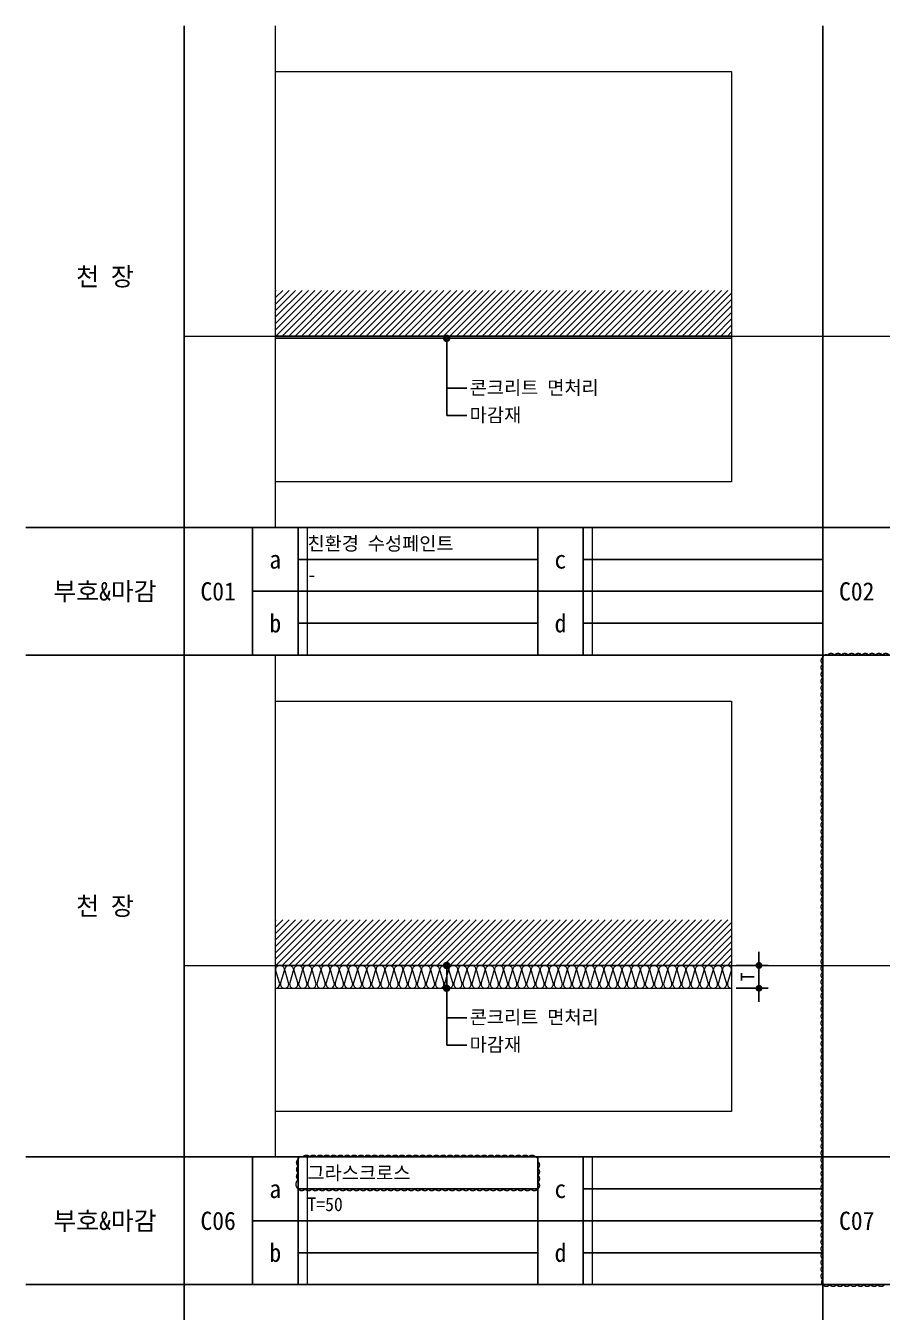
# Model space of a CAD drawing. Header units: millimetres. Extents: x 38 to 24868, y -11128 to 6117.
# Drawn here: x 16838 to 18716, y -8427 to -5606 of the extents above; entities that cross this region are included whole.
import ezdxf
from ezdxf.enums import TextEntityAlignment as Align

# ---------------------------------------------------------------- set-up
doc = ezdxf.new("R2010")
doc.units = ezdxf.units.MM
doc.layers.get('0').update_dxf_attribs({"linetype": 'CONTINUOUS'})
for name, color, linetype in [('3FIN', 2, 'CONTINUOUS'), ('A-DIMS', 7, 'CONTINUOUS'), ('A-MKXS-LEAD', 7, 'CONTINUOUS'), ('A-XXXX-HATC', 8, 'CONTINUOUS'), ('A-XXXX-TEXT', 3, 'CONTINUOUS'), ('ELEV1', 2, 'CONTINUOUS')]:
    doc.layers.add(name, color=color, linetype=linetype)
for name, color, linetype, lineweight in [('A-XXXX-INSL2', 8, 'CONTINUOUS', 18), ('A-XXXX-TABL', 7, 'CONTINUOUS', 25), ('A-XXXX-TXT1', 3, 'CONTINUOUS', 25), ('A-XXXX-TXT2', 3, 'CONTINUOUS', 25), ('REV-202205', 20, 'CONTINUOUS', 25)]:
    doc.layers.add(name, color=color, linetype=linetype, lineweight=lineweight)
doc.layers.add('A-XXXX-NPLT', color=144, linetype='CONTINUOUS', lineweight=15, plot=False)
doc.styles.add('HY울릉도L', font='')
doc.styles.add('돋움체', font='')
doc.styles.get('HY울릉도L').set_extended_font_data('HYwulM')
doc.styles.get('돋움체').set_extended_font_data('DotumChe')
doc.dimstyles.new('CDIM', dxfattribs={"dimtxt": 3, "dimasz": 1.5, "dimexe": 2, "dimexo": 1, "dimgap": 1, "dimtad": 1, "dimdec": 0, "dimrnd": 0.5, "dimzin": 0, "dimdsep": 32, "dimlunit": 6, "dimtxsty": 'HY울릉도L', "dimblk1": '_CIDOT', "dimblk2": '_CIDOT', "dimsah": 1, "dimcen": 5.5, "dimclrd": 2, "dimclre": 2, "dimclrt": 7, "dimadec": 0, "dimazin": 0, "dimtfac": 1, "dimtdec": 0, "dimtix": 1, "dimtmove": 2, "dimatfit": 1, "dimldrblk": '_CIDOT', "dimfxl": 1, "dimtolj": 1, "dimtzin": 0, "dimlwd": -1, "dimarcsym": 0})

# ---------------------------------------------------------------- blocks, each defined once
blk = doc.blocks.new('table')
at = {"layer": 'A-XXXX-NPLT'}
for p, q in [((413.2, -794.7), (413.2, -654.7)), ((725.7, -794.7), (725.7, -654.7)), ((413.2, -1485), (413.2, -1345)), ((725.7, -1485), (725.7, -1345))]:
    blk.add_line(p, q, dxfattribs=at)
at = {"layer": 'A-XXXX-TABL'}
for p, q in [((278.2, -104.5), (278.2, -2865.5)), ((978.2, -104.5), (978.2, -2865.5)), ((104.5, -654.7), (3778.2, -654.7)), ((353.2, -654.7), (353.2, -794.7)), ((403.2, -654.7), (403.2, -794.7)), ((665.7, -654.7), (665.7, -794.7)), ((715.7, -654.7), (715.7, -794.7)), ((403.2, -689.7), (665.7, -689.7)), ((715.7, -689.7), (978.2, -689.7)), ((353.2, -724.7), (978.2, -724.7)), ((403.2, -759.7), (665.7, -759.7)), ((715.7, -759.7), (978.2, -759.7)), ((104.5, -794.7), (3778.2, -794.7)), ((104.5, -1345), (3778.2, -1345)), ((353.2, -1345), (353.2, -1485)), ((403.2, -1345), (403.2, -1485)), ((665.7, -1345), (665.7, -1485)), ((715.7, -1345), (715.7, -1485)), ((403.2, -1380), (665.7, -1380)), ((715.7, -1380), (978.2, -1380)), ((353.2, -1415), (978.2, -1415)), ((403.2, -1450), (665.7, -1450)), ((715.7, -1450), (978.2, -1450)), ((104.5, -1485), (3778.2, -1485))]:
    blk.add_line(p, q, dxfattribs=at)
blk = doc.blocks.new('_CIDOT')
at = {"color": 0, "linetype": 'ByBlock'}
blk.add_line((2, 0), (-1, 0), dxfattribs=at)
at = {"color": 0, "linetype": 'ByBlock', "const_width": 0.5}
blk.add_lwpolyline([(-0.25, 0, 1), (0.25, 0, 1)], format="xyb", close=True, dxfattribs=at)
blk = doc.blocks.new('*D28')
at = {"layer": 'A-DIMS', "transparency": 16777216}
for p, q in [((18445.6, -7651.8), (18445.6, -7636.8)), ((18445.6, -7666.8), (18445.6, -7716.8)), ((18445.6, -7731.8), (18445.6, -7746.8))]:
    blk.add_line(p, q, dxfattribs=at)
at = {"layer": 'A-DIMS', "lineweight": -2, "transparency": 16777216}
for p, q in [((18395.6, -7666.8), (18465.6, -7666.8)), ((18395.6, -7716.8), (18465.6, -7716.8))]:
    blk.add_line(p, q, dxfattribs=at)
at = {"layer": 'A-DIMS', "transparency": 16777216, "xscale": 15, "yscale": 15, "zscale": 15}
for p, rotation in [((18445.6, -7666.8), 270), ((18445.6, -7716.8), 90)]:
    blk.add_blockref('_CIDOT', p, dxfattribs=dict(at, rotation=rotation))
at = {"layer": 'A-DIMS', "color": 3, "transparency": 16777216, "insert": (18420.6, -7691.8), "char_height": 30, "attachment_point": 5, "rotation": 90, "style": '돋움체'}
blk.add_mtext('\\A1;T', dxfattribs=at)

msp = doc.modelspace()

# ---------------------------------------------------------------- hatches: boundary and pattern name
at = {"layer": 'A-XXXX-HATC', "ltscale": 2}
h = msp.add_hatch(dxfattribs=at)
h.set_pattern_fill('_USER', color=8, scale=10, angle=45, style=0, pattern_type=0)
h.set_pattern_definition([(45, (2566.576, 1549.704), (-7.071068, 7.071068), [])])
h.paths.add_polyline_path([(17385.6, -6186.3), (18385.6, -6186.3), (18385.6, -6286.3), (17385.6, -6286.3)])
h = msp.add_hatch(dxfattribs=at)
h.set_pattern_fill('_USER', color=8, scale=10, angle=45, style=0, pattern_type=0)
h.set_pattern_definition([(45, (2566.576, 169.204), (-7.071068, 7.071068), [])])
h.paths.add_polyline_path([(17385.6, -7566.8), (18385.6, -7566.8), (18385.6, -7666.8), (17385.6, -7666.8)])

# ---------------------------------------------------------------- linework, layer by layer
at = {"layer": '3FIN', "color": 4}
msp.add_line((17385.6, -6291.3), (18385.6, -6291.3), dxfattribs=at)
at = {"layer": 'A-MKXS-LEAD'}
for p, q in [((17760.9, -6291.3), (17760.9, -6460.9)), ((17760.9, -7666.8), (17760.9, -7841.4))]:
    msp.add_line(p, q, dxfattribs=at)
at = {"layer": 'A-MKXS-LEAD', "const_width": 8}
for points in [[(17756.7, -6290.9, 1), (17765, -6291.7, 1)], [(17756.7, -7666.4, 1), (17765, -7667.2, 1)], [(17756.7, -7716.4, 1), (17765, -7717.2, 1)]]:
    msp.add_lwpolyline(points, format="xyb", close=True, dxfattribs=at)
at = {"layer": 'A-MKXS-LEAD'}
for points in [[(17760.9, -6400.9), (17805.3, -6400.9)], [(17760.9, -6460.9), (17805.3, -6460.9)], [(17760.9, -7781.4), (17805.3, -7781.4)], [(17760.9, -7841.4), (17805.3, -7841.4)]]:
    msp.add_lwpolyline(points, dxfattribs=at)
at = {"layer": 'A-XXXX-INSL2'}
msp.add_line((17385.6, -7716.8), (18385.6, -7716.8), dxfattribs=at)
msp.add_lwpolyline([(17385.6, -7716.8, 0.509267), (17394.4, -7704.6), (17386.7, -7678.9, -1.37259), (17404.4, -7678.9), (17396.7, -7704.6, 1.37259), (17414.4, -7704.6), (17406.7, -7678.9, -1.37259), (17424.4, -7678.9), (17416.7, -7704.6, 1.37259), (17434.4, -7704.6), (17426.7, -7678.9, -1.37259), (17444.4, -7678.9), (17436.7, -7704.6, 1.37259), (17454.4, -7704.6), (17446.7, -7678.9, -1.37259), (17464.4, -7678.9), (17456.7, -7704.6, 1.37259), (17474.4, -7704.6), (17466.7, -7678.9, -1.37259), (17484.4, -7678.9), (17476.7, -7704.6, 1.37259), (17494.4, -7704.6), (17486.7, -7678.9, -1.37259), (17504.4, -7678.9), (17496.7, -7704.6, 1.37259), (17514.4, -7704.6), (17506.7, -7678.9, -1.37259), (17524.4, -7678.9), (17516.7, -7704.6, 1.37259), (17534.4, -7704.6), (17526.7, -7678.9, -1.37259), (17544.4, -7678.9), (17536.7, -7704.6, 1.37259), (17554.4, -7704.6), (17546.7, -7678.9, -1.37259), (17564.4, -7678.9), (17556.7, -7704.6, 1.37259), (17574.4, -7704.6), (17566.7, -7678.9, -1.37259), (17584.4, -7678.9), (17576.7, -7704.6, 1.37259), (17594.4, -7704.6), (17586.7, -7678.9, -1.37259), (17604.4, -7678.9), (17596.7, -7704.6, 1.37259), (17614.4, -7704.6), (17606.7, -7678.9, -1.37259), (17624.4, -7678.9), (17616.7, -7704.6, 1.37259), (17634.4, -7704.6), (17626.7, -7678.9, -1.37259), (17644.4, -7678.9), (17636.7, -7704.6, 1.37259), (17654.4, -7704.6), (17646.7, -7678.9, -1.37259), (17664.4, -7678.9), (17656.7, -7704.6, 1.37259), (17674.4, -7704.6), (17666.7, -7678.9, -1.37259), (17684.4, -7678.9), (17676.7, -7704.6, 1.37259), (17694.4, -7704.6), (17686.7, -7678.9, -1.37259), (17704.4, -7678.9), (17696.7, -7704.6, 1.37259), (17714.4, -7704.6), (17706.7, -7678.9, -1.37259), (17724.4, -7678.9), (17716.7, -7704.6, 1.37259), (17734.4, -7704.6), (17726.7, -7678.9, -1.37259), (17744.4, -7678.9), (17736.7, -7704.6, 1.37259), (17754.4, -7704.6), (17746.7, -7678.9, -1.37259), (17764.4, -7678.9), (17756.7, -7704.6, 1.37259), (17774.4, -7704.6), (17766.7, -7678.9, -1.37259), (17784.4, -7678.9), (17776.7, -7704.6, 1.37259), (17794.4, -7704.6), (17786.7, -7678.9, -1.37259), (17804.4, -7678.9), (17796.7, -7704.6, 1.37259), (17814.4, -7704.6), (17806.7, -7678.9, -1.37259), (17824.4, -7678.9), (17816.7, -7704.6, 1.37259), (17834.4, -7704.6), (17826.7, -7678.9, -1.37259), (17844.4, -7678.9), (17836.7, -7704.6, 1.37259), (17854.4, -7704.6), (17846.7, -7678.9, -1.37259), (17864.4, -7678.9), (17856.7, -7704.6, 1.37259), (17874.4, -7704.6), (17866.7, -7678.9, -1.37259), (17884.4, -7678.9), (17876.7, -7704.6, 1.37259), (17894.4, -7704.6), (17886.7, -7678.9, -1.37259), (17904.4, -7678.9), (17896.7, -7704.6, 1.37259), (17914.4, -7704.6), (17906.7, -7678.9, -1.37259), (17924.4, -7678.9), (17916.7, -7704.6, 1.37259), (17934.4, -7704.6), (17926.7, -7678.9, -1.37259), (17944.4, -7678.9), (17936.7, -7704.6, 1.37259), (17954.4, -7704.6), (17946.7, -7678.9, -1.37259), (17964.4, -7678.9), (17956.7, -7704.6, 1.37259), (17974.4, -7704.6), (17966.7, -7678.9, -1.37259), (17984.4, -7678.9), (17976.7, -7704.6, 1.37259), (17994.4, -7704.6), (17986.7, -7678.9, -1.37259), (18004.4, -7678.9), (17996.7, -7704.6, 1.37259), (18014.4, -7704.6), (18006.7, -7678.9, -1.37259), (18024.4, -7678.9), (18016.7, -7704.6, 1.37259), (18034.4, -7704.6), (18026.7, -7678.9, -1.37259), (18044.4, -7678.9), (18036.7, -7704.6, 1.37259), (18054.4, -7704.6), (18046.7, -7678.9, -1.37259), (18064.4, -7678.9), (18056.7, -7704.6, 1.37259), (18074.4, -7704.6), (18066.7, -7678.9, -1.37259), (18084.4, -7678.9), (18076.7, -7704.6, 1.37259), (18094.4, -7704.6), (18086.7, -7678.9, -1.37259), (18104.4, -7678.9), (18096.7, -7704.6, 1.37259), (18114.4, -7704.6), (18106.7, -7678.9, -1.37259), (18124.4, -7678.9), (18116.7, -7704.6, 1.37259), (18134.4, -7704.6), (18126.7, -7678.9, -1.37259), (18144.4, -7678.9), (18136.7, -7704.6, 1.37259), (18154.4, -7704.6), (18146.7, -7678.9, -1.37259), (18164.4, -7678.9), (18156.7, -7704.6, 1.37259), (18174.4, -7704.6), (18166.7, -7678.9, -1.37259), (18184.4, -7678.9), (18176.7, -7704.6, 1.37259), (18194.4, -7704.6), (18186.7, -7678.9, -1.37259), (18204.4, -7678.9), (18196.7, -7704.6, 1.37259), (18214.4, -7704.6), (18206.7, -7678.9, -1.37259), (18224.4, -7678.9), (18216.7, -7704.6, 1.37259), (18234.4, -7704.6), (18226.7, -7678.9, -1.37259), (18244.4, -7678.9), (18236.7, -7704.6, 1.37259), (18254.4, -7704.6), (18246.7, -7678.9, -1.37259), (18264.4, -7678.9), (18256.7, -7704.6, 1.37259), (18274.4, -7704.6), (18266.7, -7678.9, -1.37259), (18284.4, -7678.9), (18276.7, -7704.6, 1.37259), (18294.4, -7704.6), (18286.7, -7678.9, -1.37259), (18304.4, -7678.9), (18296.7, -7704.6, 1.37259), (18314.4, -7704.6), (18306.7, -7678.9, -1.37259), (18324.4, -7678.9), (18316.7, -7704.6, 1.37259), (18334.4, -7704.6), (18326.7, -7678.9, -1.37259), (18344.4, -7678.9), (18336.7, -7704.6, 1.37259), (18354.4, -7704.6), (18346.7, -7678.9, -1.37259), (18364.4, -7678.9), (18356.7, -7704.6, 1.37259), (18374.4, -7704.6), (18366.7, -7678.9, -1.37259), (18384.4, -7678.9), (18376.7, -7704.6, 0.508699), (18385.6, -7716.8, 0.508699)], format="xyb", dxfattribs=at)
at = {"layer": 'A-XXXX-NPLT'}
for p, q in [((17385.6, -6706.3), (17385.6, -5605.8)), ((17385.6, -6706.3), (17385.6, -5605.8)), ((17185.6, -6286.3), (24185.6, -6286.3)), ((17385.6, -8086.8), (17385.6, -6986.3)), ((17385.6, -8086.8), (17385.6, -6986.3)), ((17185.6, -7666.8), (24185.6, -7666.8))]:
    msp.add_line(p, q, dxfattribs=at)
for points in [[(18385.6, -5706.3), (18385.6, -6606.3), (17385.6, -6606.3), (17385.6, -5706.3)], [(18385.6, -7086.8), (18385.6, -7986.8), (17385.6, -7986.8), (17385.6, -7086.8)]]:
    msp.add_lwpolyline(points, close=True, dxfattribs=at)
at = {"layer": 'ELEV1'}
for p, q in [((17385.6, -6286.3), (18385.6, -6286.3)), ((17385.6, -7666.8), (18385.6, -7666.8))]:
    msp.add_line(p, q, dxfattribs=at)
at = {"layer": 'REV-202205', "const_width": 3}
msp.add_lwpolyline([(18731.1, -6986.3, 0.520567), (18716.1, -6986.3, 0.520567), (18701.1, -6986.3, 0.520567), (18686.1, -6986.3, 0.520567), (18671.1, -6986.3, 0.520567), (18656.1, -6986.3, 0.520567), (18641.1, -6986.3, 0.520567), (18626.1, -6986.3, 0.520567), (18611.1, -6986.3, 0.520567), (18596.1, -6986.3, 0.520567), (18585.6, -6990.8, 0.520567), (18585.6, -7005.8, 0.520567), (18585.6, -7020.8, 0.520567), (18585.6, -7035.8, 0.520567), (18585.6, -7050.8, 0.520567), (18585.6, -7065.8, 0.520567), (18585.6, -7080.8, 0.520567), (18585.6, -7095.8, 0.520567), (18585.6, -7110.8, 0.520567), (18585.6, -7125.8, 0.520567), (18585.6, -7140.8, 0.520567), (18585.6, -7155.8, 0.520567), (18585.6, -7170.8, 0.520567), (18585.6, -7185.8, 0.520567), (18585.6, -7200.8, 0.520567), (18585.6, -7215.8, 0.520567), (18585.6, -7230.8, 0.520567), (18585.6, -7245.8, 0.520567), (18585.6, -7260.8, 0.520567), (18585.6, -7275.8, 0.520567), (18585.6, -7290.8, 0.520567), (18585.6, -7305.8, 0.520567), (18585.6, -7320.8, 0.520567), (18585.6, -7335.8, 0.520567), (18585.6, -7350.8, 0.520567), (18585.6, -7365.8, 0.520567), (18585.6, -7380.8, 0.520567), (18585.6, -7395.8, 0.520567), (18585.6, -7410.8, 0.520567), (18585.6, -7425.8, 0.520567), (18585.6, -7440.8, 0.520567), (18585.6, -7455.8, 0.520567), (18585.6, -7470.8, 0.520567), (18585.6, -7485.8, 0.520567), (18585.6, -7500.8, 0.520567), (18585.6, -7515.8, 0.520567), (18585.6, -7530.8, 0.520567), (18585.6, -7545.8, 0.520567), (18585.6, -7560.8, 0.520567), (18585.6, -7575.8, 0.520567), (18585.6, -7590.8, 0.520567), (18585.6, -7605.8, 0.520567), (18585.6, -7620.8, 0.520567), (18585.6, -7635.8, 0.520567), (18585.6, -7650.8, 0.520567), (18585.6, -7665.8, 0.520567), (18585.6, -7680.8, 0.520567), (18585.6, -7695.8, 0.520567), (18585.6, -7710.8, 0.520567), (18585.6, -7725.8, 0.520567), (18585.6, -7740.8, 0.520567), (18585.6, -7755.8, 0.520567), (18585.6, -7770.8, 0.520567), (18585.6, -7785.8, 0.520567), (18585.6, -7800.8, 0.520567), (18585.6, -7815.8, 0.520567), (18585.6, -7830.8, 0.520567), (18585.6, -7845.8, 0.520567), (18585.6, -7860.8, 0.520567), (18585.6, -7875.8, 0.520567), (18585.6, -7890.8, 0.520567), (18585.6, -7905.8, 0.520567), (18585.6, -7920.8, 0.520567), (18585.6, -7935.8, 0.520567), (18585.6, -7950.8, 0.520567), (18585.6, -7965.8, 0.520567), (18585.6, -7980.8, 0.520567), (18585.6, -7995.8, 0.520567), (18585.6, -8010.8, 0.520567), (18585.6, -8025.8, 0.520567), (18585.6, -8040.8, 0.520567), (18585.6, -8055.8, 0.520567), (18585.6, -8070.8, 0.520567), (18585.6, -8085.8, 0.520567), (18585.6, -8100.8, 0.520567), (18585.6, -8115.8, 0.520567), (18585.6, -8130.8, 0.520567), (18585.6, -8145.8, 0.520567), (18585.6, -8160.8, 0.520567), (18585.6, -8175.8, 0.520567), (18585.6, -8190.8, 0.520567), (18585.6, -8205.8, 0.520567), (18585.6, -8220.8, 0.520567), (18585.6, -8235.8, 0.520567), (18585.6, -8250.8, 0.520567), (18585.6, -8265.8, 0.520567), (18585.6, -8280.8, 0.520567), (18585.6, -8295.8, 0.520567), (18585.6, -8310.8, 0.520567), (18585.6, -8325.8, 0.520567), (18585.6, -8340.8, 0.520567), (18585.6, -8355.8, 0.520567), (18585.6, -8366.8, 0.520567), (18600.6, -8366.8, 0.520567), (18615.6, -8366.8, 0.520567), (18630.6, -8366.8, 0.520567), (18645.6, -8366.8, 0.520567), (18660.6, -8366.8, 0.520567), (18675.6, -8366.8, 0.520567), (18690.6, -8366.8, 0.520567), (18705.6, -8366.8, 0.520567), (18720.6, -8366.8, 0.520567)], format="xyb", dxfattribs=at)
msp.add_lwpolyline([(17435.6, -8156.8, 0.520567), (17450.6, -8156.8, 0.520567), (17465.6, -8156.8, 0.520567), (17480.6, -8156.8, 0.520567), (17495.6, -8156.8, 0.520567), (17510.6, -8156.8, 0.520567), (17525.6, -8156.8, 0.520567), (17540.6, -8156.8, 0.520567), (17555.6, -8156.8, 0.520567), (17570.6, -8156.8, 0.520567), (17585.6, -8156.8, 0.520567), (17600.6, -8156.8, 0.520567), (17615.6, -8156.8, 0.520567), (17630.6, -8156.8, 0.520567), (17645.6, -8156.8, 0.520567), (17660.6, -8156.8, 0.520567), (17675.6, -8156.8, 0.520567), (17690.6, -8156.8, 0.520567), (17705.6, -8156.8, 0.520567), (17720.6, -8156.8, 0.520567), (17735.6, -8156.8, 0.520567), (17750.6, -8156.8, 0.520567), (17765.6, -8156.8, 0.520567), (17780.6, -8156.8, 0.520567), (17795.6, -8156.8, 0.520567), (17810.6, -8156.8, 0.520567), (17825.6, -8156.8, 0.520567), (17840.6, -8156.8, 0.520567), (17855.6, -8156.8, 0.520567), (17870.6, -8156.8, 0.520567), (17885.6, -8156.8, 0.520567), (17900.6, -8156.8, 0.520567), (17915.6, -8156.8, 0.520567), (17930.6, -8156.8, 0.520567), (17945.6, -8156.8, 0.520567), (17960.6, -8156.8, 0.520567), (17960.6, -8141.8, 0.520567), (17960.6, -8126.8, 0.520567), (17960.6, -8111.8, 0.520567), (17960.6, -8096.8, 0.520567), (17955.6, -8086.8, 0.520567), (17940.6, -8086.8, 0.520567), (17925.6, -8086.8, 0.520567), (17910.6, -8086.8, 0.520567), (17895.6, -8086.8, 0.520567), (17880.6, -8086.8, 0.520567), (17865.6, -8086.8, 0.520567), (17850.6, -8086.8, 0.520567), (17835.6, -8086.8, 0.520567), (17820.6, -8086.8, 0.520567), (17805.6, -8086.8, 0.520567), (17790.6, -8086.8, 0.520567), (17775.6, -8086.8, 0.520567), (17760.6, -8086.8, 0.520567), (17745.6, -8086.8, 0.520567), (17730.6, -8086.8, 0.520567), (17715.6, -8086.8, 0.520567), (17700.6, -8086.8, 0.520567), (17685.6, -8086.8, 0.520567), (17670.6, -8086.8, 0.520567), (17655.6, -8086.8, 0.520567), (17640.6, -8086.8, 0.520567), (17625.6, -8086.8, 0.520567), (17610.6, -8086.8, 0.520567), (17595.6, -8086.8, 0.520567), (17580.6, -8086.8, 0.520567), (17565.6, -8086.8, 0.520567), (17550.6, -8086.8, 0.520567), (17535.6, -8086.8, 0.520567), (17520.6, -8086.8, 0.520567), (17505.6, -8086.8, 0.520567), (17490.6, -8086.8, 0.520567), (17475.6, -8086.8, 0.520567), (17460.6, -8086.8, 0.520567), (17445.6, -8086.8, 0.520567), (17435.6, -8091.8, 0.520567), (17435.6, -8106.8, 0.520567), (17435.6, -8121.8, 0.520567), (17435.6, -8136.8, 0.520567)], format="xyb", close=True, dxfattribs=at)

# ---------------------------------------------------------------- block references
at = {"layer": 'A-XXXX-TABL', "xscale": 2, "yscale": 2, "zscale": 2}
msp.add_blockref('table', (16629.1, -5396.8), dxfattribs=at)

# ---------------------------------------------------------------- texts
at = {"layer": 'A-XXXX-TEXT', "style": '돋움체'}
for s, p in [('콘크리트 면처리', (17811.4, -6414.6)), ('마감재', (17811.4, -6474.6)), ('콘크리트 면처리', (17811.4, -7795.1)), ('마감재', (17811.4, -7855.1))]:
    msp.add_text(s, height=30, dxfattribs=at).set_placement(p)
at = {"layer": 'A-XXXX-TXT1', "style": '돋움체'}
for s, p in [('천 장', (17011.8, -6156)), ('부호&마감', (17011.8, -6846.3)), ('C01', (17259.9, -6846.3)), ('C02', (18659.9, -6846.3)), ('천 장', (17011.8, -7536.5)), ('부호&마감', (17011.8, -8226.8)), ('C06', (17259.9, -8226.8)), ('C07', (18659.9, -8226.8))]:
    msp.add_text(s, height=40, dxfattribs=at).set_placement(p, align=Align.MIDDLE_CENTER)
at = {"layer": 'A-XXXX-TXT2', "style": '돋움체'}
for s, p in [('친환경 수성페인트', (17455.6, -6741.3)), ('-', (17455.6, -6810.1)), ('그라스크로스', (17455.6, -8121.8)), ('T=50', (17455.6, -8190.6))]:
    msp.add_text(s, height=30, dxfattribs=at).set_placement(p, align=Align.MIDDLE_LEFT)
for s, p in [('a', (17385.1, -6776.3)), ('c', (18010.1, -6776.3)), ('b', (17385.3, -6916.3)), ('d', (18010.3, -6916.3)), ('a', (17385.1, -8156.8)), ('c', (18010.1, -8156.8)), ('b', (17385.3, -8296.8)), ('d', (18010.3, -8296.8))]:
    msp.add_text(s, height=40, dxfattribs=at).set_placement(p, align=Align.MIDDLE_CENTER)

# ---------------------------------------------------------------- dimensions: what is measured, and where the dimension line sits
at = {"layer": 'A-DIMS'}
dim = msp.add_linear_dim(base=(18445.6, -7716.8), p1=(18385.6, -7666.8), p2=(18385.6, -7716.8), angle=90, text='T', dimstyle='CDIM', override={"dimscale": 10, "dimtxsty": '돋움체', "dimclrd": 256, "dimclre": 256, "dimclrt": 3}, dxfattribs=at)
dim.commit()
dim.dimension.update_dxf_attribs({"geometry": '*D28', "text_midpoint": (18420.6, -7691.8)})

doc.saveas('drawing.dxf')
